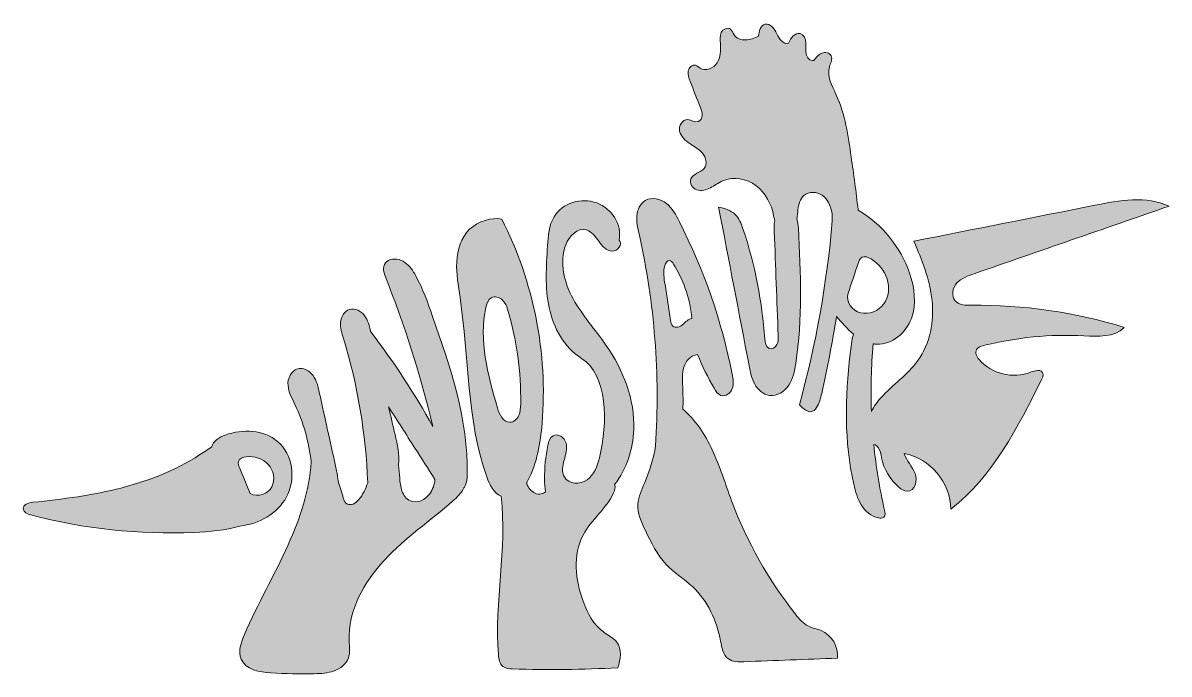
# Model space of a CAD drawing. Extents: x 828 to 1513, y -1392 to -1003.
import ezdxf

# ---------------------------------------------------------------- set-up
doc = ezdxf.new("R2010")
doc.units = 0
doc.header["$MEASUREMENT"] = 0
doc.layers.add('Layer 1', color=7, linetype='Continuous', lineweight=0)

# ---------------------------------------------------------------- blocks, each defined once
blk = doc.blocks.new('Block_0')
at = {"layer": 'Layer 1', "true_color": 0x000000, "transparency": 33554687}
h = blk.add_hatch(color=18, dxfattribs=at)
h.dxf.hatch_style = 2
edge = h.paths.add_edge_path()
edge.add_spline(control_points=[(1328.8, -1176.4), (1323.75, -1175.12), (1319.55, -1169.85), (1321.26, -1164.75), (1323.26, -1158.8), (1325.26, -1152.84), (1327.25, -1146.89), (1327.72, -1145.5), (1328.29, -1143.98), (1329.57, -1143.27), (1331.26, -1142.33), (1333.36, -1143.21), (1334.98, -1144.25), (1339.37, -1147.06), (1342.99, -1151.22), (1344.59, -1156.18), (1346.19, -1161.14), (1345.6, -1166.89), (1342.54, -1171.11), (1339.48, -1175.32), (1333.85, -1177.69), (1328.8, -1176.4)], knot_values=[0, 0, 0, 0, 1, 1, 1, 2, 2, 2, 3, 3, 3, 4, 4, 4, 5, 5, 5, 6, 6, 6, 7, 7, 7, 7], degree=3, periodic=0)
edge = h.paths.add_edge_path()
edge.add_spline(control_points=[(1395.02, -1171.92), (1391.54, -1171.96), (1387.58, -1171.86), (1385.27, -1169.27), (1382.66, -1166.34), (1383.62, -1161.48), (1386.28, -1158.6), (1388.94, -1155.72), (1392.8, -1154.34), (1396.5, -1153.05), (1435.32, -1139.6), (1474.14, -1126.15), (1512.97, -1112.7), (1499.29, -1106.43), (1483.37, -1109.24), (1468.61, -1112.18), (1432.59, -1119.34), (1396.57, -1126.5), (1360.55, -1133.66), (1365.21, -1144.56), (1370.09, -1156.47), (1371.42, -1168.99), (1372.75, -1181.51), (1370.28, -1194.71), (1362.93, -1204.92), (1356.82, -1213.41), (1347.82, -1219.34), (1340.88, -1227.15), (1338.72, -1229.58), (1336.76, -1232.35), (1335.22, -1235.31), (1334.71, -1221.85), (1335.05, -1208.35), (1336.26, -1194.94), (1336.96, -1195.04), (1337.67, -1195.13), (1338.4, -1195.15), (1347.59, -1195.51), (1355.92, -1188.36), (1359.06, -1179.72), (1362.2, -1171.07), (1360.96, -1161.38), (1357.96, -1152.68), (1352.56, -1137.06), (1341.46, -1123.48), (1327.27, -1115.01), (1327.25, -1114.88), (1327.24, -1114.75), (1327.23, -1114.62), (1326.04, -1104.14), (1324.58, -1093.7), (1323.12, -1083.25), (1321.36, -1070.67), (1319.54, -1057.87), (1314.23, -1046.34), (1311.73, -1040.92), (1308.4, -1035.08), (1310.14, -1029.38), (1310.79, -1027.26), (1312.11, -1025.02), (1311.2, -1023), (1310.3, -1021), (1307.52, -1020.49), (1305.5, -1021.35), (1303.48, -1022.21), (1302.06, -1024.03), (1300.73, -1025.77), (1298.51, -1026.14), (1296.61, -1023.93), (1296.15, -1021.72), (1295.7, -1019.52), (1296.19, -1017.23), (1296.06, -1014.98), (1295.92, -1012.73), (1294.84, -1010.22), (1292.67, -1009.64), (1289.52, -1008.8), (1287.09, -1012.34), (1285.74, -1015.31), (1282.61, -1016.26), (1280.05, -1012.76), (1278.67, -1009.79), (1277.28, -1006.81), (1274.87, -1003.26), (1271.69, -1004.05), (1268.86, -1004.75), (1268.05, -1008.33), (1267.79, -1011.23), (1265.32, -1012.27), (1262.78, -1013.32), (1260.11, -1013.44), (1257.43, -1013.56), (1254.54, -1012.56), (1253.12, -1010.29), (1252.43, -1009.2), (1252.09, -1007.84), (1251.07, -1007.05), (1249.28, -1005.66), (1246.48, -1007), (1245.5, -1009.04), (1244.52, -1011.09), (1244.79, -1013.47), (1244.96, -1015.73), (1245.26, -1019.64), (1245.11, -1023.81), (1243, -1027.11), (1240.88, -1030.4), (1236.2, -1032.32), (1232.87, -1030.25), (1231.98, -1029.69), (1231.21, -1028.88), (1230.19, -1028.59), (1228.16, -1028.02), (1226.11, -1029.94), (1225.74, -1032.02), (1225.36, -1034.1), (1226.14, -1036.19), (1226.92, -1038.16), (1228.97, -1043.38), (1231.02, -1048.59), (1233.07, -1053.81), (1233.65, -1055.3), (1234.25, -1056.84), (1234.19, -1058.44), (1234.13, -1060.04), (1233.23, -1061.72), (1231.7, -1062.18), (1229.64, -1062.81), (1227.6, -1061.08), (1225.45, -1061), (1222.21, -1060.88), (1219.97, -1064.78), (1220.66, -1067.96), (1221.36, -1071.13), (1223.99, -1073.5), (1226.69, -1075.31), (1229.38, -1077.13), (1232.36, -1078.67), (1234.41, -1081.19), (1236.47, -1083.7), (1237.33, -1087.6), (1235.32, -1090.16), (1233.19, -1092.86), (1228.64, -1093.22), (1227.33, -1096.4), (1226.27, -1098.98), (1228.29, -1102.06), (1230.94, -1102.94), (1233.59, -1103.82), (1236.53, -1103.01), (1239.02, -1101.74), (1241.51, -1100.47), (1243.76, -1098.75), (1246.31, -1097.62), (1252.79, -1094.77), (1260.71, -1096.24), (1266.36, -1100.51), (1272.01, -1104.77), (1275.51, -1111.48), (1276.8, -1118.44), (1276.99, -1119.44), (1277.17, -1120.51), (1277.41, -1121.55), (1277.04, -1123.63), (1277.1, -1125.82), (1277.18, -1127.95), (1277.95, -1148.56), (1278.73, -1169.16), (1279.5, -1189.77), (1279.58, -1191.68), (1279.63, -1193.69), (1278.78, -1195.4), (1277.93, -1197.12), (1275.87, -1198.39), (1274.09, -1197.69), (1272.05, -1196.88), (1271.62, -1194.24), (1271.47, -1192.05), (1269.98, -1170.06), (1265.74, -1148.27), (1258.86, -1127.33), (1257.84, -1124.21), (1256.71, -1121.03), (1254.58, -1118.52), (1252.46, -1116.01), (1249.1, -1114.28), (1243.95, -1113.27), (1250.01, -1144.82), (1256.07, -1176.36), (1262.13, -1207.91), (1262.86, -1211.71), (1263.62, -1215.58), (1265.48, -1218.97), (1267.34, -1222.36), (1270.53, -1225.26), (1274.37, -1225.77), (1278.9, -1226.36), (1283.33, -1223.47), (1285.83, -1219.65), (1288.32, -1215.82), (1289.25, -1211.21), (1289.96, -1206.69), (1294.19, -1180.01), (1292.88, -1152.8), (1291.56, -1125.82), (1291.48, -1124.04), (1291.23, -1122.07), (1290.71, -1120.27), (1291.03, -1118.52), (1291.15, -1116.71), (1291.34, -1114.94), (1291.69, -1111.8), (1292.47, -1108.47), (1294.84, -1106.38), (1297.78, -1103.78), (1302.54, -1103.99), (1305.78, -1106.23), (1309.01, -1108.47), (1310.84, -1112.3), (1311.5, -1116.18), (1311.8, -1117.93), (1311.88, -1119.7), (1311.84, -1121.47), (1308.66, -1158.62), (1302.06, -1195.47), (1292.15, -1231.41), (1298.01, -1237.54), (1300.82, -1235.56), (1302.47, -1233.03), (1304.12, -1230.51), (1304.83, -1227.5), (1305.49, -1224.55), (1308.93, -1209.31), (1311.9, -1193.95), (1314.38, -1178.52), (1317.4, -1182.22), (1320.71, -1186.07), (1324.42, -1189.13), (1323.42, -1192.99), (1322.9, -1197.01), (1322.47, -1200.98), (1319.61, -1226.92), (1318.79, -1253.43), (1324.65, -1278.85), (1325.64, -1283.13), (1326.84, -1287.44), (1329.15, -1291.17), (1331.46, -1294.9), (1335.04, -1298.05), (1339.34, -1298.95), (1340.44, -1299.18), (1341.72, -1299.22), (1342.55, -1298.46), (1343.63, -1297.46), (1343.38, -1295.72), (1343.05, -1294.29), (1340.06, -1281.37), (1337.92, -1268.26), (1336.59, -1255.07), (1337.62, -1255.32), (1338.61, -1255.94), (1339.24, -1256.78), (1340.55, -1258.54), (1340.79, -1260.84), (1341.22, -1262.98), (1342.58, -1269.79), (1346.3, -1276.11), (1351.59, -1280.61), (1353.02, -1281.83), (1354.71, -1282.97), (1356.59, -1282.97), (1361.15, -1282.98), (1362.95, -1276.62), (1361.28, -1272.37), (1359.61, -1268.13), (1356.03, -1264.78), (1354.75, -1260.41), (1370.22, -1263.22), (1382.6, -1278.04), (1382.61, -1293.77), (1407.7, -1274.13), (1422.7, -1244.65), (1436.92, -1216.14), (1437.47, -1215.04), (1438.03, -1213.79), (1437.64, -1212.62), (1436.75, -1209.96), (1432.83, -1210.87), (1430.23, -1211.92), (1419.78, -1216.1), (1406.81, -1212.87), (1399.55, -1204.26), (1398.14, -1202.6), (1396.9, -1200.24), (1397.96, -1198.34), (1398.75, -1196.93), (1400.47, -1196.4), (1402.03, -1196.01), (1421.62, -1191.09), (1441.95, -1189.11), (1462.13, -1190.16), (1470.59, -1190.6), (1480.25, -1191.14), (1486.22, -1185.13), (1456.75, -1176.03), (1425.86, -1171.55), (1395.02, -1171.92)], knot_values=[0, 0, 0, 0, 1, 1, 1, 2, 2, 2, 3, 3, 3, 4, 4, 4, 5, 5, 5, 6, 6, 6, 7, 7, 7, 8, 8, 8, 9, 9, 9, 10, 10, 10, 11, 11, 11, 12, 12, 12, 13, 13, 13, 14, 14, 14, 15, 15, 15, 16, 16, 16, 17, 17, 17, 18, 18, 18, 19, 19, 19, 20, 20, 20, 21, 21, 21, 22, 22, 22, 23, 23, 23, 24, 24, 24, 25, 25, 25, 26, 26, 26, 27, 27, 27, 28, 28, 28, 29, 29, 29, 30, 30, 30, 31, 31, 31, 32, 32, 32, 33, 33, 33, 34, 34, 34, 35, 35, 35, 36, 36, 36, 37, 37, 37, 38, 38, 38, 39, 39, 39, 40, 40, 40, 41, 41, 41, 42, 42, 42, 43, 43, 43, 44, 44, 44, 45, 45, 45, 46, 46, 46, 47, 47, 47, 48, 48, 48, 49, 49, 49, 50, 50, 50, 51, 51, 51, 52, 52, 52, 53, 53, 53, 54, 54, 54, 55, 55, 55, 56, 56, 56, 57, 57, 57, 58, 58, 58, 59, 59, 59, 60, 60, 60, 61, 61, 61, 62, 62, 62, 63, 63, 63, 64, 64, 64, 65, 65, 65, 66, 66, 66, 67, 67, 67, 68, 68, 68, 69, 69, 69, 70, 70, 70, 71, 71, 71, 72, 72, 72, 73, 73, 73, 74, 74, 74, 75, 75, 75, 76, 76, 76, 77, 77, 77, 78, 78, 78, 79, 79, 79, 80, 80, 80, 81, 81, 81, 82, 82, 82, 83, 83, 83, 84, 84, 84, 85, 85, 85, 86, 86, 86, 87, 87, 87, 88, 88, 88, 89, 89, 89, 90, 90, 90, 91, 91, 91, 92, 92, 92, 93, 93, 93, 94, 94, 94, 95, 95, 95, 96, 96, 96, 97, 97, 97, 98, 98, 98, 99, 99, 99, 100, 100, 100, 101, 101, 101, 102, 102, 102, 102], degree=3, periodic=0)
h = blk.add_hatch(color=18, dxfattribs=at)
h.dxf.hatch_style = 2
edge = h.paths.add_edge_path()
edge.add_spline(control_points=[(1125.71, -1230.84), (1125.67, -1233.19), (1125.57, -1235.62), (1124.6, -1237.77), (1123.64, -1239.92), (1121.6, -1241.75), (1119.24, -1241.77), (1115.17, -1241.81), (1113.01, -1237.09), (1111.88, -1233.18), (1106.18, -1213.56), (1100.44, -1192.89), (1104.98, -1172.96), (1105.46, -1170.83), (1106.22, -1168.51), (1108.12, -1167.42), (1110.21, -1166.22), (1113, -1167.04), (1114.75, -1168.7), (1116.51, -1170.35), (1117.37, -1172.69), (1117.83, -1174.21), (1123.38, -1192.52), (1126.05, -1211.7), (1125.71, -1230.84)], knot_values=[0, 0, 0, 0, 1, 1, 1, 2, 2, 2, 3, 3, 3, 4, 4, 4, 5, 5, 5, 6, 6, 6, 7, 7, 7, 8, 8, 8, 8], degree=3, periodic=0)
edge = h.paths.add_edge_path()
edge.add_spline(control_points=[(1157.09, -1168.16), (1151.64, -1158.31), (1148.65, -1146.28), (1152.61, -1135.74), (1154.59, -1130.5), (1159.69, -1125.37), (1165.07, -1126.94), (1168.33, -1127.9), (1170.42, -1130.96), (1172.4, -1133.71), (1174.38, -1136.47), (1176.92, -1139.34), (1180.3, -1139.56), (1183.69, -1139.77), (1186.91, -1135.3), (1184.49, -1132.93), (1186.38, -1123.77), (1180.25, -1114.3), (1171.18, -1110.8), (1162.11, -1107.31), (1150.62, -1110.69), (1145.66, -1119.04), (1142.58, -1124.22), (1142.12, -1130.49), (1141.74, -1136.5), (1140.96, -1148.8), (1140.2, -1161.28), (1142.73, -1173.34), (1145.27, -1185.41), (1151.58, -1197.21), (1162.08, -1203.66), (1177.57, -1213.18), (1177.95, -1241.95), (1172.72, -1263.08), (1171.49, -1268.05), (1169.49, -1273.18), (1165.34, -1276.18), (1161.19, -1279.17), (1154.4, -1278.91), (1151.82, -1274.48), (1150.09, -1271.49), (1150.72, -1267.73), (1151.64, -1264.4), (1152.55, -1261.07), (1153.7, -1257.59), (1152.83, -1254.24), (1151.96, -1250.9), (1148.02, -1248.13), (1145.03, -1249.85), (1143.08, -1250.97), (1142.39, -1253.4), (1141.94, -1255.6), (1140.59, -1262.19), (1139.92, -1268.92), (1139.93, -1275.64), (1139.94, -1278.19), (1140.09, -1280.84), (1140.63, -1283.34), (1139.85, -1283.95), (1138.96, -1284.41), (1137.99, -1284.6), (1135.54, -1285.1), (1132.97, -1283.83), (1131.35, -1281.92), (1130.39, -1280.79), (1129.71, -1279.45), (1129.21, -1278.05), (1129.51, -1277.55), (1129.79, -1277.06), (1130.05, -1276.56), (1135.53, -1266.11), (1137.51, -1254.19), (1138.49, -1242.43), (1141.99, -1200.57), (1133.53, -1157.77), (1114.36, -1120.39), (1108.55, -1119.4), (1100.27, -1121.52), (1095.2, -1126.55), (1090.14, -1131.58), (1087.91, -1138.89), (1087.54, -1146.02), (1087.17, -1153.15), (1088.46, -1160.24), (1089.5, -1167.3), (1094.74, -1203.07), (1093.45, -1240.2), (1105.43, -1274.3), (1107.09, -1279.02), (1109.66, -1284.21), (1114.09, -1286.03), (1117.64, -1317.38), (1109.97, -1349.1), (1112.41, -1380.57), (1112.61, -1383.14), (1113.02, -1386), (1115.04, -1387.6), (1116.65, -1388.88), (1118.86, -1389.02), (1120.92, -1389.08), (1141.87, -1389.78), (1162.85, -1389.55), (1183.78, -1388.41), (1185.44, -1383.35), (1186.3, -1377.33), (1183.08, -1373.1), (1181.1, -1370.5), (1177.97, -1369.11), (1175.31, -1367.22), (1169.17, -1362.85), (1165.55, -1355.77), (1162.99, -1348.68), (1158.4, -1335.93), (1156.67, -1321.2), (1162.98, -1309.22), (1167.82, -1300.01), (1176.84, -1293.46), (1181.23, -1284.03), (1181.95, -1282.49), (1182.44, -1280.52), (1181.84, -1279.05), (1188.9, -1269.75), (1192.91, -1257.94), (1193.3, -1246.18), (1193.91, -1228.16), (1186.95, -1210.49), (1176.67, -1195.66), (1170.26, -1186.4), (1162.53, -1178.02), (1157.09, -1168.16)], knot_values=[0, 0, 0, 0, 1, 1, 1, 2, 2, 2, 3, 3, 3, 4, 4, 4, 5, 5, 5, 6, 6, 6, 7, 7, 7, 8, 8, 8, 9, 9, 9, 10, 10, 10, 11, 11, 11, 12, 12, 12, 13, 13, 13, 14, 14, 14, 15, 15, 15, 16, 16, 16, 17, 17, 17, 18, 18, 18, 19, 19, 19, 20, 20, 20, 21, 21, 21, 22, 22, 22, 23, 23, 23, 24, 24, 24, 25, 25, 25, 26, 26, 26, 27, 27, 27, 28, 28, 28, 29, 29, 29, 30, 30, 30, 31, 31, 31, 32, 32, 32, 33, 33, 33, 34, 34, 34, 35, 35, 35, 36, 36, 36, 37, 37, 37, 38, 38, 38, 39, 39, 39, 40, 40, 40, 41, 41, 41, 42, 42, 42, 43, 43, 43, 43], degree=3, periodic=0)
h = blk.add_hatch(color=18, dxfattribs=at)
h.dxf.hatch_style = 2
edge = h.paths.add_edge_path()
edge.add_spline(control_points=[(1216.49, -1184.34), (1215.58, -1183.51), (1215.35, -1182.19), (1215.16, -1180.98), (1214.08, -1173.82), (1212.99, -1166.66), (1211.91, -1159.5), (1211.34, -1155.76), (1210.78, -1151.88), (1211.73, -1148.21), (1212.12, -1146.73), (1213.18, -1145.04), (1214.7, -1145.25), (1215.75, -1145.39), (1216.43, -1146.38), (1216.97, -1147.29), (1222.43, -1156.44), (1226.7, -1166.29), (1228.02, -1179.86), (1225.8, -1180.07), (1224.2, -1181.95), (1222.5, -1183.38), (1220.8, -1184.81), (1218.13, -1185.83), (1216.49, -1184.34)], knot_values=[0, 0, 0, 0, 1, 1, 1, 2, 2, 2, 3, 3, 3, 4, 4, 4, 5, 5, 5, 6, 6, 6, 7, 7, 7, 8, 8, 8, 8], degree=3, periodic=0)
edge = h.paths.add_edge_path()
edge.add_spline(control_points=[(1305.1, -1366.16), (1302.66, -1365.17), (1299.99, -1364.8), (1297.63, -1363.65), (1294.43, -1362.1), (1292.07, -1359.27), (1289.87, -1356.48), (1273.77, -1336.03), (1260.85, -1313.1), (1251.7, -1288.74), (1247.87, -1278.54), (1244.69, -1268.07), (1240.09, -1258.2), (1235.85, -1249.12), (1230.26, -1240.45), (1222.61, -1234.03), (1222.73, -1229.54), (1222.69, -1225.05), (1222.47, -1220.56), (1222.28, -1216.65), (1221.98, -1212.63), (1223.16, -1208.9), (1224.33, -1205.16), (1227.41, -1201.71), (1231.31, -1201.41), (1234.22, -1208.27), (1237.53, -1214.97), (1241.2, -1221.45), (1242.2, -1223.22), (1243.39, -1225.1), (1245.31, -1225.75), (1248.08, -1226.68), (1251.1, -1224.44), (1252.09, -1221.7), (1253.08, -1218.95), (1252.58, -1215.92), (1252.02, -1213.05), (1245.94, -1181.44), (1235.07, -1150.8), (1220.55, -1122.07), (1218.51, -1118.03), (1216.3, -1113.91), (1212.77, -1111.08), (1209.25, -1108.25), (1204.04, -1107.03), (1200.14, -1109.33), (1197.03, -1111.17), (1195.39, -1114.87), (1195.1, -1118.48), (1194.8, -1122.09), (1195.64, -1125.68), (1196.43, -1129.21), (1205.71, -1170.67), (1209.01, -1213.45), (1206.29, -1255.85), (1205, -1263.39), (1202.84, -1270.77), (1199.84, -1277.8), (1198.06, -1281.96), (1195.96, -1286.11), (1195.69, -1290.62), (1195.35, -1296.17), (1197.8, -1301.47), (1200.2, -1306.48), (1203.61, -1313.64), (1207.11, -1320.92), (1212.57, -1326.67), (1217.36, -1331.72), (1223.45, -1335.37), (1228.52, -1340.14), (1237.48, -1348.59), (1242.89, -1360.35), (1245.14, -1372.45), (1245.87, -1376.39), (1246.55, -1380.83), (1249.8, -1383.17), (1252.35, -1385.01), (1255.76, -1384.96), (1258.91, -1384.84), (1277.55, -1384.13), (1296.2, -1383.41), (1314.84, -1382.69), (1315.68, -1375.87), (1311.48, -1368.73), (1305.1, -1366.16)], knot_values=[0, 0, 0, 0, 1, 1, 1, 2, 2, 2, 3, 3, 3, 4, 4, 4, 5, 5, 5, 6, 6, 6, 7, 7, 7, 8, 8, 8, 9, 9, 9, 10, 10, 10, 11, 11, 11, 12, 12, 12, 13, 13, 13, 14, 14, 14, 15, 15, 15, 16, 16, 16, 17, 17, 17, 18, 18, 18, 19, 19, 19, 20, 20, 20, 21, 21, 21, 22, 22, 22, 23, 23, 23, 24, 24, 24, 25, 25, 25, 26, 26, 26, 27, 27, 27, 28, 28, 28, 28], degree=3, periodic=0)
h = blk.add_hatch(color=18, dxfattribs=at)
h.dxf.hatch_style = 2
edge = h.paths.add_edge_path()
edge.add_spline(control_points=[(1071.42, -1284.49), (1068.84, -1288.12), (1063.91, -1290.48), (1059.83, -1288.7), (1057.41, -1287.65), (1055.72, -1285.34), (1054.81, -1282.86), (1053.9, -1280.38), (1053.67, -1277.71), (1053.46, -1275.08), (1053.24, -1272.43), (1053.02, -1269.78), (1052.8, -1267.13), (1053.52, -1261.16), (1052.11, -1255.03), (1050.71, -1249.12), (1049.41, -1243.62), (1048.1, -1238.13), (1046.8, -1232.63), (1052.05, -1240.82), (1057.3, -1249), (1062.55, -1257.19), (1066.55, -1263.42), (1070.54, -1269.65), (1074.54, -1275.88), (1074.21, -1278.79), (1073.28, -1281.88), (1071.42, -1284.49)], knot_values=[0, 0, 0, 0, 1, 1, 1, 2, 2, 2, 3, 3, 3, 4, 4, 4, 5, 5, 5, 6, 6, 6, 7, 7, 7, 8, 8, 8, 9, 9, 9, 9], degree=3, periodic=0)
edge = h.paths.add_edge_path()
edge.add_spline(control_points=[(1063.05, -1154.33), (1061.37, -1151.31), (1059.42, -1148.33), (1056.6, -1146.34), (1053.78, -1144.35), (1049.91, -1143.53), (1046.82, -1145.08), (1043.74, -1146.63), (1043.14, -1150.33), (1044.56, -1153.91), (1056.27, -1183.34), (1065.87, -1213.6), (1073.28, -1244.4), (1062.4, -1224.62), (1049.98, -1205.7), (1036.18, -1187.85), (1036.15, -1187.74), (1036.12, -1187.64), (1036.1, -1187.53), (1035.31, -1184.19), (1034.47, -1180.74), (1032.4, -1178), (1030.34, -1175.26), (1026.7, -1173.39), (1023.43, -1174.44), (1020.29, -1175.45), (1018.43, -1178.85), (1018.17, -1182.13), (1017.91, -1185.42), (1018.93, -1188.65), (1019.89, -1191.8), (1028.38, -1219.72), (1033.25, -1248.74), (1034.36, -1277.9), (1033.17, -1281.55), (1031.58, -1284.98), (1029.08, -1287.95), (1028.11, -1289.09), (1026.99, -1290.17), (1025.59, -1290.71), (1024.2, -1291.25), (1022.47, -1291.15), (1021.36, -1290.15), (1020.49, -1289.37), (1020.11, -1288.19), (1019.78, -1287.07), (1018.77, -1283.72), (1017.75, -1280.37), (1016.74, -1277.02), (1016.64, -1274.93), (1016.22, -1272.79), (1015.78, -1270.77), (1012.34, -1255.16), (1008.89, -1239.55), (1005.45, -1223.95), (1004.67, -1220.42), (1003.84, -1216.78), (1001.72, -1213.85), (999.6, -1210.92), (995.81, -1208.88), (992.35, -1209.91), (988.43, -1211.08), (986.43, -1215.7), (986.75, -1219.78), (987.08, -1223.86), (989.13, -1227.56), (990.9, -1231.25), (996.06, -1242.01), (999.13, -1253.61), (1000.68, -1265.46), (999.53, -1282.58), (993.89, -1299.28), (986.83, -1315), (978.68, -1333.12), (968.62, -1350.34), (960.72, -1368.57), (958.69, -1373.25), (956.8, -1378.62), (958.84, -1383.29), (961.59, -1389.59), (969.7, -1391.11), (976.56, -1391.52), (985.16, -1392.04), (993.78, -1392.2), (1002.4, -1391.98), (1006.4, -1391.88), (1010.47, -1391.69), (1014.24, -1390.33), (1018, -1388.98), (1021.48, -1386.27), (1022.82, -1382.5), (1023.96, -1379.3), (1023.46, -1375.79), (1023.31, -1372.4), (1022.51, -1354.37), (1032.08, -1337.29), (1044.38, -1324.09), (1056.67, -1310.88), (1071.73, -1300.61), (1085.29, -1288.7), (1087.72, -1286.57), (1090.15, -1284.31), (1091.55, -1281.4), (1091.96, -1280.9), (1092.31, -1280.35), (1092.58, -1279.78), (1093.6, -1277.59), (1093.73, -1275.11), (1093.78, -1272.7), (1094.5, -1240.42), (1083.75, -1209.12), (1073.12, -1178.63), (1070.23, -1170.34), (1067.31, -1162), (1063.05, -1154.33)], knot_values=[0, 0, 0, 0, 1, 1, 1, 2, 2, 2, 3, 3, 3, 4, 4, 4, 5, 5, 5, 6, 6, 6, 7, 7, 7, 8, 8, 8, 9, 9, 9, 10, 10, 10, 11, 11, 11, 12, 12, 12, 13, 13, 13, 14, 14, 14, 15, 15, 15, 16, 16, 16, 17, 17, 17, 18, 18, 18, 19, 19, 19, 20, 20, 20, 21, 21, 21, 22, 22, 22, 23, 23, 23, 24, 24, 24, 25, 25, 25, 26, 26, 26, 27, 27, 27, 28, 28, 28, 29, 29, 29, 30, 30, 30, 31, 31, 31, 32, 32, 32, 33, 33, 33, 34, 34, 34, 35, 35, 35, 36, 36, 36, 37, 37, 37, 38, 38, 38, 38], degree=3, periodic=0)
h = blk.add_hatch(color=18, dxfattribs=at)
h.dxf.hatch_style = 2
edge = h.paths.add_edge_path()
edge.add_spline(control_points=[(957.09, -1265.29), (957.59, -1263.37), (959.86, -1262.55), (961.83, -1262.35), (966.61, -1261.87), (971.7, -1263.44), (974.95, -1266.98), (978.2, -1270.52), (979.27, -1276.1), (977.03, -1280.36), (974.8, -1284.61), (969.12, -1286.89), (964.14, -1284.33), (962, -1279.17), (959.86, -1274), (957.72, -1268.84), (957.25, -1267.71), (956.77, -1266.47), (957.09, -1265.29)], knot_values=[0, 0, 0, 0, 1, 1, 1, 2, 2, 2, 3, 3, 3, 4, 4, 4, 5, 5, 5, 6, 6, 6, 6], degree=3, periodic=0)
edge = h.paths.add_edge_path()
edge.add_spline(control_points=[(985.86, -1286.38), (991.62, -1275.75), (989.75, -1261.11), (980.54, -1253.28), (972.16, -1246.16), (959.63, -1245.66), (949.3, -1249.44), (945.76, -1250.73), (942.02, -1252.91), (941.13, -1256.57), (939.7, -1257.38), (938.31, -1258.34), (936.99, -1259.25), (922.16, -1269.51), (905.14, -1276.32), (887.68, -1280.86), (870.23, -1285.4), (852.27, -1287.74), (834.33, -1289.6), (831.77, -1289.86), (828.43, -1290.97), (828.63, -1293.54), (828.78, -1295.57), (831.12, -1296.56), (833.09, -1297.09), (864.81, -1305.64), (897.89, -1308.83), (930.72, -1307.57), (939.86, -1307.22), (949.31, -1306.38), (958.02, -1303.78), (969.13, -1302.69), (980.41, -1296.47), (985.86, -1286.38)], knot_values=[0, 0, 0, 0, 1, 1, 1, 2, 2, 2, 3, 3, 3, 4, 4, 4, 5, 5, 5, 6, 6, 6, 7, 7, 7, 8, 8, 8, 9, 9, 9, 10, 10, 10, 11, 11, 11, 11], degree=3, periodic=0)
at = {"layer": 'Layer 1'}
for points, knots in [([(1395.02, -1171.92), (1391.54, -1171.96), (1387.58, -1171.86), (1385.27, -1169.27), (1382.66, -1166.34), (1383.62, -1161.48), (1386.28, -1158.6), (1388.94, -1155.72), (1392.8, -1154.34), (1396.5, -1153.05), (1435.32, -1139.6), (1474.14, -1126.15), (1512.97, -1112.7), (1499.29, -1106.43), (1483.37, -1109.24), (1468.61, -1112.18), (1432.59, -1119.34), (1396.57, -1126.5), (1360.55, -1133.66), (1365.21, -1144.56), (1370.09, -1156.47), (1371.42, -1168.99), (1372.75, -1181.51), (1370.28, -1194.71), (1362.93, -1204.92), (1356.82, -1213.41), (1347.82, -1219.34), (1340.88, -1227.15), (1338.72, -1229.58), (1336.76, -1232.35), (1335.22, -1235.31), (1334.71, -1221.85), (1335.05, -1208.35), (1336.26, -1194.94), (1336.96, -1195.04), (1337.67, -1195.13), (1338.4, -1195.15), (1347.59, -1195.51), (1355.92, -1188.36), (1359.06, -1179.72), (1362.2, -1171.07), (1360.96, -1161.38), (1357.96, -1152.68), (1352.56, -1137.06), (1341.46, -1123.48), (1327.27, -1115.01), (1327.25, -1114.88), (1327.24, -1114.75), (1327.23, -1114.62), (1326.04, -1104.14), (1324.58, -1093.7), (1323.12, -1083.25), (1321.36, -1070.67), (1319.54, -1057.87), (1314.23, -1046.34), (1311.73, -1040.92), (1308.4, -1035.08), (1310.14, -1029.38), (1310.79, -1027.26), (1312.11, -1025.02), (1311.2, -1023), (1310.3, -1021), (1307.52, -1020.49), (1305.5, -1021.35), (1303.48, -1022.21), (1302.06, -1024.03), (1300.73, -1025.77), (1298.51, -1026.14), (1296.61, -1023.93), (1296.15, -1021.72), (1295.7, -1019.52), (1296.19, -1017.23), (1296.06, -1014.98), (1295.92, -1012.73), (1294.84, -1010.22), (1292.67, -1009.64), (1289.52, -1008.8), (1287.09, -1012.34), (1285.74, -1015.31), (1282.61, -1016.26), (1280.05, -1012.76), (1278.67, -1009.79), (1277.28, -1006.81), (1274.87, -1003.26), (1271.69, -1004.05), (1268.86, -1004.75), (1268.05, -1008.33), (1267.79, -1011.23), (1265.32, -1012.27), (1262.78, -1013.32), (1260.11, -1013.44), (1257.43, -1013.56), (1254.54, -1012.56), (1253.12, -1010.29), (1252.43, -1009.2), (1252.09, -1007.84), (1251.07, -1007.05), (1249.28, -1005.66), (1246.48, -1007), (1245.5, -1009.04), (1244.52, -1011.09), (1244.79, -1013.47), (1244.96, -1015.73), (1245.26, -1019.64), (1245.11, -1023.81), (1243, -1027.11), (1240.88, -1030.4), (1236.2, -1032.32), (1232.87, -1030.25), (1231.98, -1029.69), (1231.21, -1028.88), (1230.19, -1028.59), (1228.16, -1028.02), (1226.11, -1029.94), (1225.74, -1032.02), (1225.36, -1034.1), (1226.14, -1036.19), (1226.92, -1038.16), (1228.97, -1043.38), (1231.02, -1048.59), (1233.07, -1053.81), (1233.65, -1055.3), (1234.25, -1056.84), (1234.19, -1058.44), (1234.13, -1060.04), (1233.23, -1061.72), (1231.7, -1062.18), (1229.64, -1062.81), (1227.6, -1061.08), (1225.45, -1061), (1222.21, -1060.88), (1219.97, -1064.78), (1220.66, -1067.96), (1221.36, -1071.13), (1223.99, -1073.5), (1226.69, -1075.31), (1229.38, -1077.13), (1232.36, -1078.67), (1234.41, -1081.19), (1236.47, -1083.7), (1237.33, -1087.6), (1235.32, -1090.16), (1233.19, -1092.86), (1228.64, -1093.22), (1227.33, -1096.4), (1226.27, -1098.98), (1228.29, -1102.06), (1230.94, -1102.94), (1233.59, -1103.82), (1236.53, -1103.01), (1239.02, -1101.74), (1241.51, -1100.47), (1243.76, -1098.75), (1246.31, -1097.62), (1252.79, -1094.77), (1260.71, -1096.24), (1266.36, -1100.51), (1272.01, -1104.77), (1275.51, -1111.48), (1276.8, -1118.44), (1276.99, -1119.44), (1277.17, -1120.51), (1277.41, -1121.55), (1277.04, -1123.63), (1277.1, -1125.82), (1277.18, -1127.95), (1277.95, -1148.56), (1278.73, -1169.16), (1279.5, -1189.77), (1279.58, -1191.68), (1279.63, -1193.69), (1278.78, -1195.4), (1277.93, -1197.12), (1275.87, -1198.39), (1274.09, -1197.69), (1272.05, -1196.88), (1271.62, -1194.24), (1271.47, -1192.05), (1269.98, -1170.06), (1265.74, -1148.27), (1258.86, -1127.33), (1257.84, -1124.21), (1256.71, -1121.03), (1254.58, -1118.52), (1252.46, -1116.01), (1249.1, -1114.28), (1243.95, -1113.27), (1250.01, -1144.82), (1256.07, -1176.36), (1262.13, -1207.91), (1262.86, -1211.71), (1263.62, -1215.58), (1265.48, -1218.97), (1267.34, -1222.36), (1270.53, -1225.26), (1274.37, -1225.77), (1278.9, -1226.36), (1283.33, -1223.47), (1285.83, -1219.65), (1288.32, -1215.82), (1289.25, -1211.21), (1289.96, -1206.69), (1294.19, -1180.01), (1292.88, -1152.8), (1291.56, -1125.82), (1291.48, -1124.04), (1291.23, -1122.07), (1290.71, -1120.27), (1291.03, -1118.52), (1291.15, -1116.71), (1291.34, -1114.94), (1291.69, -1111.8), (1292.47, -1108.47), (1294.84, -1106.38), (1297.78, -1103.78), (1302.54, -1103.99), (1305.78, -1106.23), (1309.01, -1108.47), (1310.84, -1112.3), (1311.5, -1116.18), (1311.8, -1117.93), (1311.88, -1119.7), (1311.84, -1121.47), (1308.66, -1158.62), (1302.06, -1195.47), (1292.15, -1231.41), (1298.01, -1237.54), (1300.82, -1235.56), (1302.47, -1233.03), (1304.12, -1230.51), (1304.83, -1227.5), (1305.49, -1224.55), (1308.93, -1209.31), (1311.9, -1193.95), (1314.38, -1178.52), (1317.4, -1182.22), (1320.71, -1186.07), (1324.42, -1189.13), (1323.42, -1192.99), (1322.9, -1197.01), (1322.47, -1200.98), (1319.61, -1226.92), (1318.79, -1253.43), (1324.65, -1278.85), (1325.64, -1283.13), (1326.84, -1287.44), (1329.15, -1291.17), (1331.46, -1294.9), (1335.04, -1298.05), (1339.34, -1298.95), (1340.44, -1299.18), (1341.72, -1299.22), (1342.55, -1298.46), (1343.63, -1297.46), (1343.38, -1295.72), (1343.05, -1294.29), (1340.06, -1281.37), (1337.92, -1268.26), (1336.59, -1255.07), (1337.62, -1255.32), (1338.61, -1255.94), (1339.24, -1256.78), (1340.55, -1258.54), (1340.79, -1260.84), (1341.22, -1262.98), (1342.58, -1269.79), (1346.3, -1276.11), (1351.59, -1280.61), (1353.02, -1281.83), (1354.71, -1282.97), (1356.59, -1282.97), (1361.15, -1282.98), (1362.95, -1276.62), (1361.28, -1272.37), (1359.61, -1268.13), (1356.03, -1264.78), (1354.75, -1260.41), (1370.22, -1263.22), (1382.6, -1278.04), (1382.61, -1293.77), (1407.7, -1274.13), (1422.7, -1244.65), (1436.92, -1216.14), (1437.47, -1215.04), (1438.03, -1213.79), (1437.64, -1212.62), (1436.75, -1209.96), (1432.83, -1210.87), (1430.23, -1211.92), (1419.78, -1216.1), (1406.81, -1212.87), (1399.55, -1204.26), (1398.14, -1202.6), (1396.9, -1200.24), (1397.96, -1198.34), (1398.75, -1196.93), (1400.47, -1196.4), (1402.03, -1196.01), (1421.62, -1191.09), (1441.95, -1189.11), (1462.13, -1190.16), (1470.59, -1190.6), (1480.25, -1191.14), (1486.22, -1185.13), (1456.75, -1176.03), (1425.86, -1171.55), (1395.02, -1171.92)], [0, 0, 0, 0, 1, 1, 1, 2, 2, 2, 3, 3, 3, 4, 4, 4, 5, 5, 5, 6, 6, 6, 7, 7, 7, 8, 8, 8, 9, 9, 9, 10, 10, 10, 11, 11, 11, 12, 12, 12, 13, 13, 13, 14, 14, 14, 15, 15, 15, 16, 16, 16, 17, 17, 17, 18, 18, 18, 19, 19, 19, 20, 20, 20, 21, 21, 21, 22, 22, 22, 23, 23, 23, 24, 24, 24, 25, 25, 25, 26, 26, 26, 27, 27, 27, 28, 28, 28, 29, 29, 29, 30, 30, 30, 31, 31, 31, 32, 32, 32, 33, 33, 33, 34, 34, 34, 35, 35, 35, 36, 36, 36, 37, 37, 37, 38, 38, 38, 39, 39, 39, 40, 40, 40, 41, 41, 41, 42, 42, 42, 43, 43, 43, 44, 44, 44, 45, 45, 45, 46, 46, 46, 47, 47, 47, 48, 48, 48, 49, 49, 49, 50, 50, 50, 51, 51, 51, 52, 52, 52, 53, 53, 53, 54, 54, 54, 55, 55, 55, 56, 56, 56, 57, 57, 57, 58, 58, 58, 59, 59, 59, 60, 60, 60, 61, 61, 61, 62, 62, 62, 63, 63, 63, 64, 64, 64, 65, 65, 65, 66, 66, 66, 67, 67, 67, 68, 68, 68, 69, 69, 69, 70, 70, 70, 71, 71, 71, 72, 72, 72, 73, 73, 73, 74, 74, 74, 75, 75, 75, 76, 76, 76, 77, 77, 77, 78, 78, 78, 79, 79, 79, 80, 80, 80, 81, 81, 81, 82, 82, 82, 83, 83, 83, 84, 84, 84, 85, 85, 85, 86, 86, 86, 87, 87, 87, 88, 88, 88, 89, 89, 89, 90, 90, 90, 91, 91, 91, 92, 92, 92, 93, 93, 93, 94, 94, 94, 95, 95, 95, 96, 96, 96, 97, 97, 97, 98, 98, 98, 99, 99, 99, 100, 100, 100, 101, 101, 101, 102, 102, 102, 102]), ([(1157.09, -1168.16), (1151.64, -1158.31), (1148.65, -1146.28), (1152.61, -1135.74), (1154.59, -1130.5), (1159.69, -1125.37), (1165.07, -1126.94), (1168.33, -1127.9), (1170.42, -1130.96), (1172.4, -1133.71), (1174.38, -1136.47), (1176.92, -1139.34), (1180.3, -1139.56), (1183.69, -1139.77), (1186.91, -1135.3), (1184.49, -1132.93), (1186.38, -1123.77), (1180.25, -1114.3), (1171.18, -1110.8), (1162.11, -1107.31), (1150.62, -1110.69), (1145.66, -1119.04), (1142.58, -1124.22), (1142.12, -1130.49), (1141.74, -1136.5), (1140.96, -1148.8), (1140.2, -1161.28), (1142.73, -1173.34), (1145.27, -1185.41), (1151.58, -1197.21), (1162.08, -1203.66), (1177.57, -1213.18), (1177.95, -1241.95), (1172.72, -1263.08), (1171.49, -1268.05), (1169.49, -1273.18), (1165.34, -1276.18), (1161.19, -1279.17), (1154.4, -1278.91), (1151.82, -1274.48), (1150.09, -1271.49), (1150.72, -1267.73), (1151.64, -1264.4), (1152.55, -1261.07), (1153.7, -1257.59), (1152.83, -1254.24), (1151.96, -1250.9), (1148.02, -1248.13), (1145.03, -1249.85), (1143.08, -1250.97), (1142.39, -1253.4), (1141.94, -1255.6), (1140.59, -1262.19), (1139.92, -1268.92), (1139.93, -1275.64), (1139.94, -1278.19), (1140.09, -1280.84), (1140.63, -1283.34), (1139.85, -1283.95), (1138.96, -1284.41), (1137.99, -1284.6), (1135.54, -1285.1), (1132.97, -1283.83), (1131.35, -1281.92), (1130.39, -1280.79), (1129.71, -1279.45), (1129.21, -1278.05), (1129.51, -1277.55), (1129.79, -1277.06), (1130.05, -1276.56), (1135.53, -1266.11), (1137.51, -1254.19), (1138.49, -1242.43), (1141.99, -1200.57), (1133.53, -1157.77), (1114.36, -1120.39), (1108.55, -1119.4), (1100.27, -1121.52), (1095.2, -1126.55), (1090.14, -1131.58), (1087.91, -1138.89), (1087.54, -1146.02), (1087.17, -1153.15), (1088.46, -1160.24), (1089.5, -1167.3), (1094.74, -1203.07), (1093.45, -1240.2), (1105.43, -1274.3), (1107.09, -1279.02), (1109.66, -1284.21), (1114.09, -1286.03), (1117.64, -1317.38), (1109.97, -1349.1), (1112.41, -1380.57), (1112.61, -1383.14), (1113.02, -1386), (1115.04, -1387.6), (1116.65, -1388.88), (1118.86, -1389.02), (1120.92, -1389.08), (1141.87, -1389.78), (1162.85, -1389.55), (1183.78, -1388.41), (1185.44, -1383.35), (1186.3, -1377.33), (1183.08, -1373.1), (1181.1, -1370.5), (1177.97, -1369.11), (1175.31, -1367.22), (1169.17, -1362.85), (1165.55, -1355.77), (1162.99, -1348.68), (1158.4, -1335.93), (1156.67, -1321.2), (1162.98, -1309.22), (1167.82, -1300.01), (1176.84, -1293.46), (1181.23, -1284.03), (1181.95, -1282.49), (1182.44, -1280.52), (1181.84, -1279.05), (1188.9, -1269.75), (1192.91, -1257.94), (1193.3, -1246.18), (1193.91, -1228.16), (1186.95, -1210.49), (1176.67, -1195.66), (1170.26, -1186.4), (1162.53, -1178.02), (1157.09, -1168.16)], [0, 0, 0, 0, 1, 1, 1, 2, 2, 2, 3, 3, 3, 4, 4, 4, 5, 5, 5, 6, 6, 6, 7, 7, 7, 8, 8, 8, 9, 9, 9, 10, 10, 10, 11, 11, 11, 12, 12, 12, 13, 13, 13, 14, 14, 14, 15, 15, 15, 16, 16, 16, 17, 17, 17, 18, 18, 18, 19, 19, 19, 20, 20, 20, 21, 21, 21, 22, 22, 22, 23, 23, 23, 24, 24, 24, 25, 25, 25, 26, 26, 26, 27, 27, 27, 28, 28, 28, 29, 29, 29, 30, 30, 30, 31, 31, 31, 32, 32, 32, 33, 33, 33, 34, 34, 34, 35, 35, 35, 36, 36, 36, 37, 37, 37, 38, 38, 38, 39, 39, 39, 40, 40, 40, 41, 41, 41, 42, 42, 42, 43, 43, 43, 43]), ([(1305.1, -1366.16), (1302.66, -1365.17), (1299.99, -1364.8), (1297.63, -1363.65), (1294.43, -1362.1), (1292.07, -1359.27), (1289.87, -1356.48), (1273.77, -1336.03), (1260.85, -1313.1), (1251.7, -1288.74), (1247.87, -1278.54), (1244.69, -1268.07), (1240.09, -1258.2), (1235.85, -1249.12), (1230.26, -1240.45), (1222.61, -1234.03), (1222.73, -1229.54), (1222.69, -1225.05), (1222.47, -1220.56), (1222.28, -1216.65), (1221.98, -1212.63), (1223.16, -1208.9), (1224.33, -1205.16), (1227.41, -1201.71), (1231.31, -1201.41), (1234.22, -1208.27), (1237.53, -1214.97), (1241.2, -1221.45), (1242.2, -1223.22), (1243.39, -1225.1), (1245.31, -1225.75), (1248.08, -1226.68), (1251.1, -1224.44), (1252.09, -1221.7), (1253.08, -1218.95), (1252.58, -1215.92), (1252.02, -1213.05), (1245.94, -1181.44), (1235.07, -1150.8), (1220.55, -1122.07), (1218.51, -1118.03), (1216.3, -1113.91), (1212.77, -1111.08), (1209.25, -1108.25), (1204.04, -1107.03), (1200.14, -1109.33), (1197.03, -1111.17), (1195.39, -1114.87), (1195.1, -1118.48), (1194.8, -1122.09), (1195.64, -1125.68), (1196.43, -1129.21), (1205.71, -1170.67), (1209.01, -1213.45), (1206.29, -1255.85), (1205, -1263.39), (1202.84, -1270.77), (1199.84, -1277.8), (1198.06, -1281.96), (1195.96, -1286.11), (1195.69, -1290.62), (1195.35, -1296.17), (1197.8, -1301.47), (1200.2, -1306.48), (1203.61, -1313.64), (1207.11, -1320.92), (1212.57, -1326.67), (1217.36, -1331.72), (1223.45, -1335.37), (1228.52, -1340.14), (1237.48, -1348.59), (1242.89, -1360.35), (1245.14, -1372.45), (1245.87, -1376.39), (1246.55, -1380.83), (1249.8, -1383.17), (1252.35, -1385.01), (1255.76, -1384.96), (1258.91, -1384.84), (1277.55, -1384.13), (1296.2, -1383.41), (1314.84, -1382.69), (1315.68, -1375.87), (1311.48, -1368.73), (1305.1, -1366.16)], [0, 0, 0, 0, 1, 1, 1, 2, 2, 2, 3, 3, 3, 4, 4, 4, 5, 5, 5, 6, 6, 6, 7, 7, 7, 8, 8, 8, 9, 9, 9, 10, 10, 10, 11, 11, 11, 12, 12, 12, 13, 13, 13, 14, 14, 14, 15, 15, 15, 16, 16, 16, 17, 17, 17, 18, 18, 18, 19, 19, 19, 20, 20, 20, 21, 21, 21, 22, 22, 22, 23, 23, 23, 24, 24, 24, 25, 25, 25, 26, 26, 26, 27, 27, 27, 28, 28, 28, 28]), ([(1328.8, -1176.4), (1323.75, -1175.12), (1319.55, -1169.85), (1321.26, -1164.75), (1323.26, -1158.8), (1325.26, -1152.84), (1327.25, -1146.89), (1327.72, -1145.5), (1328.29, -1143.98), (1329.57, -1143.27), (1331.26, -1142.33), (1333.36, -1143.21), (1334.98, -1144.25), (1339.37, -1147.06), (1342.99, -1151.22), (1344.59, -1156.18), (1346.19, -1161.14), (1345.6, -1166.89), (1342.54, -1171.11), (1339.48, -1175.32), (1333.85, -1177.69), (1328.8, -1176.4)], [0, 0, 0, 0, 1, 1, 1, 2, 2, 2, 3, 3, 3, 4, 4, 4, 5, 5, 5, 6, 6, 6, 7, 7, 7, 7]), ([(1063.05, -1154.33), (1061.37, -1151.31), (1059.42, -1148.33), (1056.6, -1146.34), (1053.78, -1144.35), (1049.91, -1143.53), (1046.82, -1145.08), (1043.74, -1146.63), (1043.14, -1150.33), (1044.56, -1153.91), (1056.27, -1183.34), (1065.87, -1213.6), (1073.28, -1244.4), (1062.4, -1224.62), (1049.98, -1205.7), (1036.18, -1187.85), (1036.15, -1187.74), (1036.12, -1187.64), (1036.1, -1187.53), (1035.31, -1184.19), (1034.47, -1180.74), (1032.4, -1178), (1030.34, -1175.26), (1026.7, -1173.39), (1023.43, -1174.44), (1020.29, -1175.45), (1018.43, -1178.85), (1018.17, -1182.13), (1017.91, -1185.42), (1018.93, -1188.65), (1019.89, -1191.8), (1028.38, -1219.72), (1033.25, -1248.74), (1034.36, -1277.9), (1033.17, -1281.55), (1031.58, -1284.98), (1029.08, -1287.95), (1028.11, -1289.09), (1026.99, -1290.17), (1025.59, -1290.71), (1024.2, -1291.25), (1022.47, -1291.15), (1021.36, -1290.15), (1020.49, -1289.37), (1020.11, -1288.19), (1019.78, -1287.07), (1018.77, -1283.72), (1017.75, -1280.37), (1016.74, -1277.02), (1016.64, -1274.93), (1016.22, -1272.79), (1015.78, -1270.77), (1012.34, -1255.16), (1008.89, -1239.55), (1005.45, -1223.95), (1004.67, -1220.42), (1003.84, -1216.78), (1001.72, -1213.85), (999.6, -1210.92), (995.81, -1208.88), (992.35, -1209.91), (988.43, -1211.08), (986.43, -1215.7), (986.75, -1219.78), (987.08, -1223.86), (989.13, -1227.56), (990.9, -1231.25), (996.06, -1242.01), (999.13, -1253.61), (1000.68, -1265.46), (999.53, -1282.58), (993.89, -1299.28), (986.83, -1315), (978.68, -1333.12), (968.62, -1350.34), (960.72, -1368.57), (958.69, -1373.25), (956.8, -1378.62), (958.84, -1383.29), (961.59, -1389.59), (969.7, -1391.11), (976.56, -1391.52), (985.16, -1392.04), (993.78, -1392.2), (1002.4, -1391.98), (1006.4, -1391.88), (1010.47, -1391.69), (1014.24, -1390.33), (1018, -1388.98), (1021.48, -1386.27), (1022.82, -1382.5), (1023.96, -1379.3), (1023.46, -1375.79), (1023.31, -1372.4), (1022.51, -1354.37), (1032.08, -1337.29), (1044.38, -1324.09), (1056.67, -1310.88), (1071.73, -1300.61), (1085.29, -1288.7), (1087.72, -1286.57), (1090.15, -1284.31), (1091.55, -1281.4), (1091.96, -1280.9), (1092.31, -1280.35), (1092.58, -1279.78), (1093.6, -1277.59), (1093.73, -1275.11), (1093.78, -1272.7), (1094.5, -1240.42), (1083.75, -1209.12), (1073.12, -1178.63), (1070.23, -1170.34), (1067.31, -1162), (1063.05, -1154.33)], [0, 0, 0, 0, 1, 1, 1, 2, 2, 2, 3, 3, 3, 4, 4, 4, 5, 5, 5, 6, 6, 6, 7, 7, 7, 8, 8, 8, 9, 9, 9, 10, 10, 10, 11, 11, 11, 12, 12, 12, 13, 13, 13, 14, 14, 14, 15, 15, 15, 16, 16, 16, 17, 17, 17, 18, 18, 18, 19, 19, 19, 20, 20, 20, 21, 21, 21, 22, 22, 22, 23, 23, 23, 24, 24, 24, 25, 25, 25, 26, 26, 26, 27, 27, 27, 28, 28, 28, 29, 29, 29, 30, 30, 30, 31, 31, 31, 32, 32, 32, 33, 33, 33, 34, 34, 34, 35, 35, 35, 36, 36, 36, 37, 37, 37, 38, 38, 38, 38]), ([(1216.49, -1184.34), (1215.58, -1183.51), (1215.35, -1182.19), (1215.16, -1180.98), (1214.08, -1173.82), (1212.99, -1166.66), (1211.91, -1159.5), (1211.34, -1155.76), (1210.78, -1151.88), (1211.73, -1148.21), (1212.12, -1146.73), (1213.18, -1145.04), (1214.7, -1145.25), (1215.75, -1145.39), (1216.43, -1146.38), (1216.97, -1147.29), (1222.43, -1156.44), (1226.7, -1166.29), (1228.02, -1179.86), (1225.8, -1180.07), (1224.2, -1181.95), (1222.5, -1183.38), (1220.8, -1184.81), (1218.13, -1185.83), (1216.49, -1184.34)], [0, 0, 0, 0, 1, 1, 1, 2, 2, 2, 3, 3, 3, 4, 4, 4, 5, 5, 5, 6, 6, 6, 7, 7, 7, 8, 8, 8, 8]), ([(1125.71, -1230.84), (1125.67, -1233.19), (1125.57, -1235.62), (1124.6, -1237.77), (1123.64, -1239.92), (1121.6, -1241.75), (1119.24, -1241.77), (1115.17, -1241.81), (1113.01, -1237.09), (1111.88, -1233.18), (1106.18, -1213.56), (1100.44, -1192.89), (1104.98, -1172.96), (1105.46, -1170.83), (1106.22, -1168.51), (1108.12, -1167.42), (1110.21, -1166.22), (1113, -1167.04), (1114.75, -1168.7), (1116.51, -1170.35), (1117.37, -1172.69), (1117.83, -1174.21), (1123.38, -1192.52), (1126.05, -1211.7), (1125.71, -1230.84)], [0, 0, 0, 0, 1, 1, 1, 2, 2, 2, 3, 3, 3, 4, 4, 4, 5, 5, 5, 6, 6, 6, 7, 7, 7, 8, 8, 8, 8]), ([(1071.42, -1284.49), (1068.84, -1288.12), (1063.91, -1290.48), (1059.83, -1288.7), (1057.41, -1287.65), (1055.72, -1285.34), (1054.81, -1282.86), (1053.9, -1280.38), (1053.67, -1277.71), (1053.46, -1275.08), (1053.24, -1272.43), (1053.02, -1269.78), (1052.8, -1267.13), (1053.52, -1261.16), (1052.11, -1255.03), (1050.71, -1249.12), (1049.41, -1243.62), (1048.1, -1238.13), (1046.8, -1232.63), (1052.05, -1240.82), (1057.3, -1249), (1062.55, -1257.19), (1066.55, -1263.42), (1070.54, -1269.65), (1074.54, -1275.88), (1074.21, -1278.79), (1073.28, -1281.88), (1071.42, -1284.49)], [0, 0, 0, 0, 1, 1, 1, 2, 2, 2, 3, 3, 3, 4, 4, 4, 5, 5, 5, 6, 6, 6, 7, 7, 7, 8, 8, 8, 9, 9, 9, 9]), ([(985.86, -1286.38), (991.62, -1275.75), (989.75, -1261.11), (980.54, -1253.28), (972.16, -1246.16), (959.63, -1245.66), (949.3, -1249.44), (945.76, -1250.73), (942.02, -1252.91), (941.13, -1256.57), (939.7, -1257.38), (938.31, -1258.34), (936.99, -1259.25), (922.16, -1269.51), (905.14, -1276.32), (887.68, -1280.86), (870.23, -1285.4), (852.27, -1287.74), (834.33, -1289.6), (831.77, -1289.86), (828.43, -1290.97), (828.63, -1293.54), (828.78, -1295.57), (831.12, -1296.56), (833.09, -1297.09), (864.81, -1305.64), (897.89, -1308.83), (930.72, -1307.57), (939.86, -1307.22), (949.31, -1306.38), (958.02, -1303.78), (969.13, -1302.69), (980.41, -1296.47), (985.86, -1286.38)], [0, 0, 0, 0, 1, 1, 1, 2, 2, 2, 3, 3, 3, 4, 4, 4, 5, 5, 5, 6, 6, 6, 7, 7, 7, 8, 8, 8, 9, 9, 9, 10, 10, 10, 11, 11, 11, 11]), ([(957.09, -1265.29), (957.59, -1263.37), (959.86, -1262.55), (961.83, -1262.35), (966.61, -1261.87), (971.7, -1263.44), (974.95, -1266.98), (978.2, -1270.52), (979.27, -1276.1), (977.03, -1280.36), (974.8, -1284.61), (969.12, -1286.89), (964.14, -1284.33), (962, -1279.17), (959.86, -1274), (957.72, -1268.84), (957.25, -1267.71), (956.77, -1266.47), (957.09, -1265.29)], [0, 0, 0, 0, 1, 1, 1, 2, 2, 2, 3, 3, 3, 4, 4, 4, 5, 5, 5, 6, 6, 6, 6])]:
    blk.add_open_spline(points, degree=3, knots=knots, dxfattribs=at)

msp = doc.modelspace()

# ---------------------------------------------------------------- block references
at = {"layer": 'Layer 1'}
msp.add_blockref('Block_0', (0, 0), dxfattribs=at)

doc.saveas('drawing.dxf')
